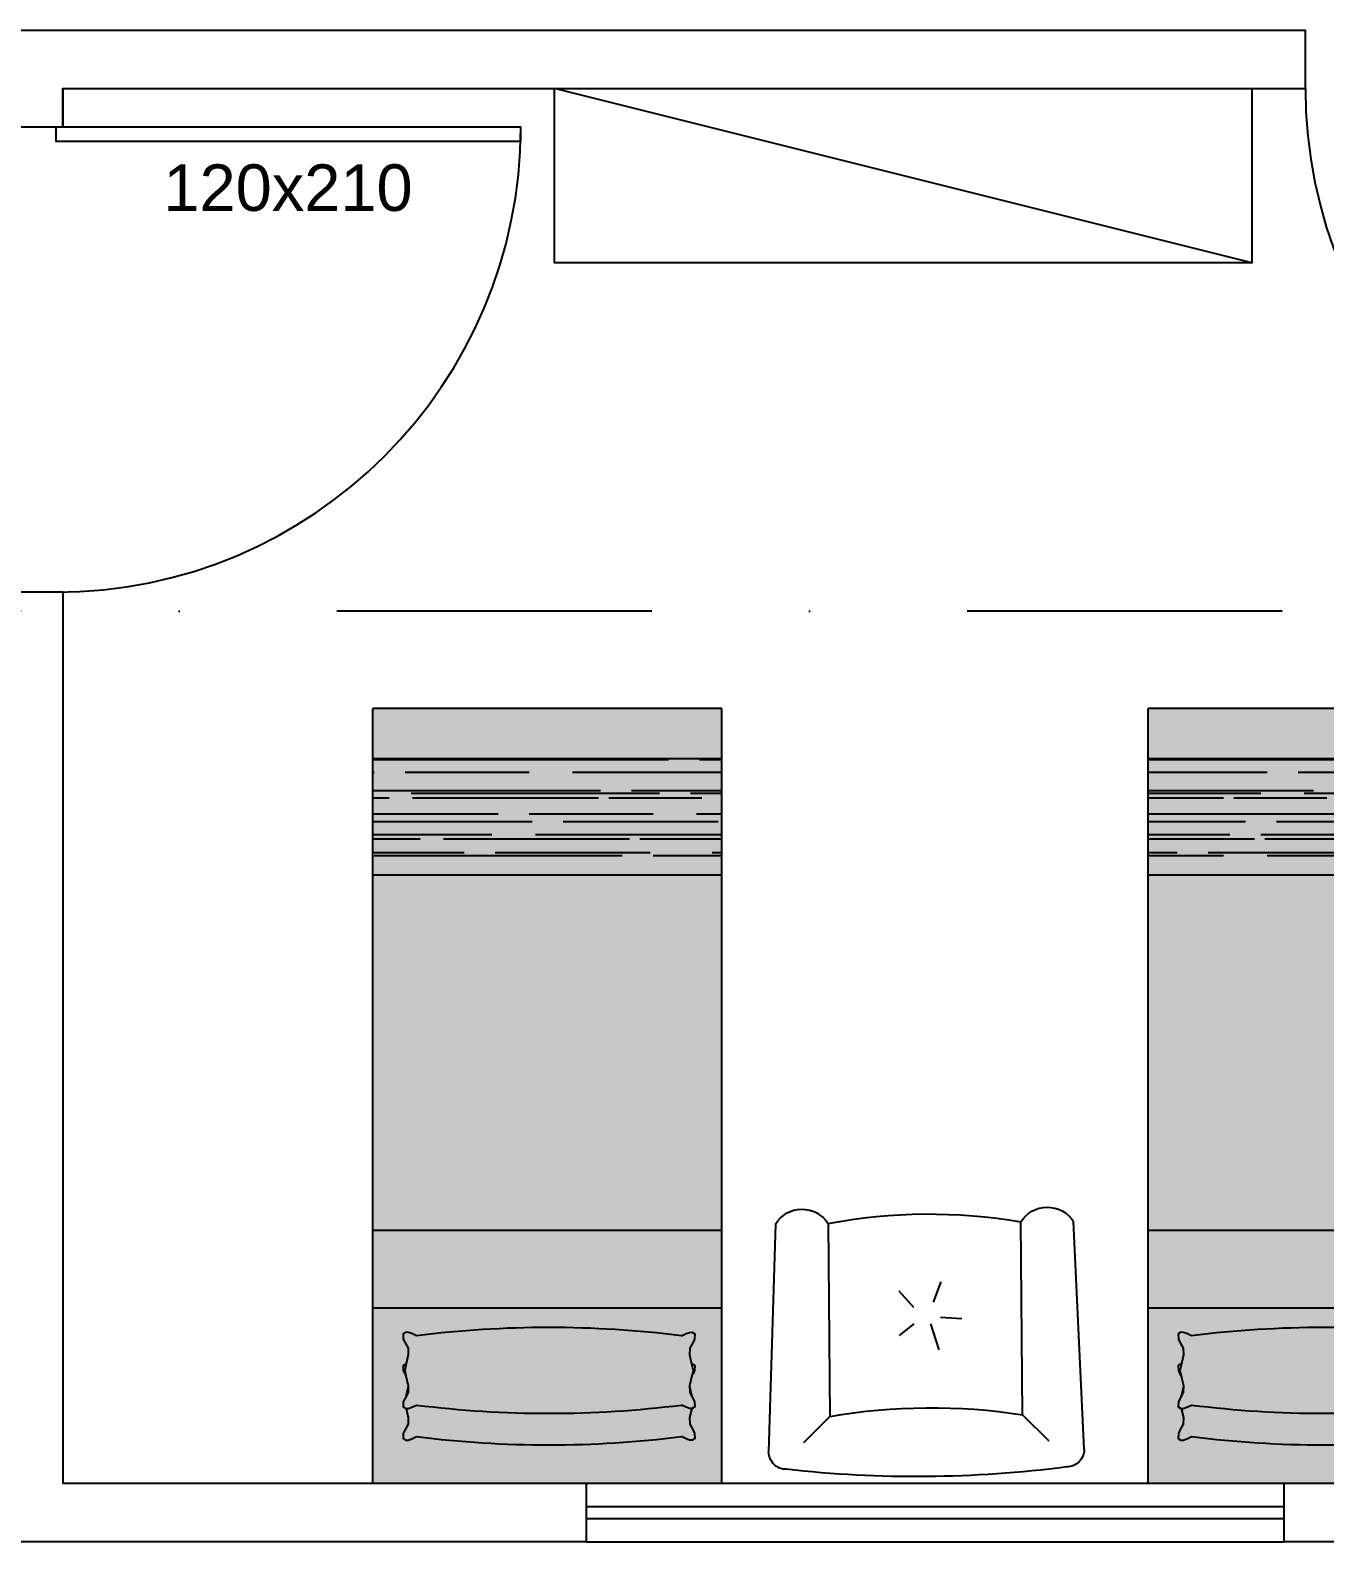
# Model space of a CAD drawing. Header units: centimetres. Extents: x 0 to 1084401, y -139216 to 99734.
# Drawn here: x 904198.6 to 904532.6, y 11551.6 to 11941.6 of the extents above; entities that cross this region are included whole.
import ezdxf
from ezdxf.enums import TextEntityAlignment as Align

# ---------------------------------------------------------------- set-up
doc = ezdxf.new("R2010")
doc.units = ezdxf.units.CM
doc.header["$LTSCALE"] = 4
doc.linetypes.add('DASHDOT', pattern=[25.4, 12.7, -6.35, 0, -6.35])
for name, color, linetype in [('0.2', 2, 'Continuous'), ('0.6', 6, 'Continuous'), ('02-CONT', 2, 'Continuous'), ('AIT-LAY-HTC', 254, 'Continuous'), ('AIT-LAY-MOB', 2, 'Continuous'), ('B-CORTE', 4, 'DASHDOT')]:
    doc.layers.add(name, color=color, linetype=linetype)
doc.styles.add('2mm 1-50', font='arial.ttf', dxfattribs={"height": 0.1})

# ---------------------------------------------------------------- blocks, each defined once
blk = doc.blocks.new('1_00e')
blk.add_lwpolyline([(-28.40539012428269, -52.25289090163764), (-25.40539012428269, -52.25289090163764), (-25.40539012428269, 47.74710909836236), (-28.40539012428269, 47.74710909836236)], close=True)
at = {"color": 1}
blk.add_arc((-28.40539012428326, -52.25289090163764), 100, 0, 90, dxfattribs=at)
blk = doc.blocks.new('CAMA-SOLTEIRO')
h = blk.add_hatch()
h.set_pattern_fill('AR-RROOF', color=256, scale=0.08, style=0)
h.set_pattern_definition([(0, (-259.2971654992087, -62.25848343646964), (0.176, 0.08), [1.2, -0.16, 0.4, -0.08]), (0, (-259.1907654992087, -62.21848343646964), (-0.08, 0.1064), [0.24, -0.0264, 0.48, -0.06]), (0, (-259.2571654992087, -62.19048343646964), (0.416, 0.0536), [0.64, -0.112, 0.32, -0.08])])
h.paths.add_polyline_path([(0.4499999999999886, -1.569999999997059), (-0.4500000000000455, -1.569999999997044), (-0.4500000000000455, -1.869999999999941), (0.4499999999999886, -1.869999999999969)])
at = {"layer": 'AIT-LAY-HTC'}
h = blk.add_hatch(color=254, dxfattribs=at)
h.paths.add_polyline_path([(0.4499999999999886, -0.6535763996212509), (-0.4499999999999886, -0.6535763996212509), (-0.4499999999999886, -1.569999999997044), (0.4499999999999886, -1.569999999997044)])
h.paths.add_polyline_path([(0.4499999999999886, -2.131628207280301e-14), (-0.4499999999999886, -7.105427357601002e-15), (-0.4500000000000455, -0.4535763996212623), (0.4499999999999886, -0.4535763996212623)])
h.paths.add_polyline_path([(0.3716982436171747, -0.373121244349754), (0.3723867664295994, -0.3861706267807321), (0.3655536251368972, -0.390699628518469), (0.3589239480322135, -0.390246726289142), (0.3496964401738865, -0.3873305654911334), (0.3375292817262334, -0.3814624037465322, -0.06240135273612517), (-0.3458491167673401, -0.3814624037465322), (-0.3580162752151068, -0.3873305654911476), (-0.3672437830732633, -0.3902467262891278), (-0.3738734601780038, -0.3906996285184547), (-0.3807066014707061, -0.3861706267807179), (-0.3800180786582814, -0.3731212443497398), (-0.3760551388454587, -0.3650755000255188), (-0.3677125645626802, -0.3491925823837292), (-0.367078841438115, -0.3321323483973302), (-0.3724699016728437, -0.3091402599489683), (-0.3738734601780038, -0.3092361431671051), (-0.3807066014707061, -0.3047071414293683), (-0.3800180786582814, -0.2916577589983902), (-0.3760551388454587, -0.2836120146741834), (-0.3731809529210182, -0.2781400276378534), (-0.3671426902825488, -0.2523877149917055), (-0.3671057082908646, -0.2513921359974702), (-0.3671426902825488, -0.2503965570033344), (-0.373180952921075, -0.2246442443571155), (-0.3760551388455156, -0.2191722573209276), (-0.3800180786582814, -0.2111265129965787), (-0.3807066014707061, -0.1980771305656006), (-0.3738734601780038, -0.1935481288278922), (-0.3724699016728437, -0.1936440120460148), (-0.367078841438115, -0.1706519235976387), (-0.3677125645626802, -0.1535916896112397), (-0.3760551388455156, -0.1377087719694785), (-0.3800180786582814, -0.1296630276452575), (-0.3807066014707061, -0.116613645214251), (-0.3738734601780038, -0.1120846434765284), (-0.3672437830733202, -0.1125375457058411), (-0.3580162752149931, -0.1154537065038497), (-0.3458491167673401, -0.1213218682484509, -0.06240135273612597), (0.3375292817262334, -0.1213218682484509), (0.3496964401739433, -0.1154537065038497), (0.3589239480322135, -0.1125375457058553), (0.3655536251368972, -0.1120846434765284), (0.3723867664295994, -0.1166136452142652), (0.3716982436171747, -0.1296630276452575), (0.3677353038042952, -0.1377087719695922), (0.3593927295215735, -0.1535916896112681), (0.3587590063970083, -0.1706519235976671), (0.364150066631737, -0.193644012046029), (0.3655536251368972, -0.193548128827878), (0.3723867664295994, -0.1980771305656006), (0.3716982436171747, -0.2111265129965929), (0.3677353038042384, -0.2191722573211123), (0.3648611178799115, -0.2246442443571297), (0.3588228552414421, -0.250396557003306), (0.358785873249758, -0.251392135997456), (0.3588228552414421, -0.2523877149917482), (0.3648611178799115, -0.2781400276378392), (0.3677353038042952, -0.2836120146742545), (0.3716982436171747, -0.2916577589984044), (0.3723867664295994, -0.3047071414293683), (0.3655536251368972, -0.3092361431670909), (0.364150066631737, -0.3091402599489825), (0.3587590063970083, -0.3321323483973586), (0.3593927295215735, -0.3491925823837292), (0.3677353038044657, -0.3650755000253483)], flags=16)
h.paths.add_polyline_path([(-0.4500000000000455, -1.869999999999926), (-0.4499999999999886, -1.99999999999995), (0.4499999999999886, -1.99999999999995), (0.4499999999999886, -1.869999999999969)])
h = blk.add_hatch(color=252, dxfattribs=at)
edge = h.paths.add_edge_path()
edge.add_line((0.3677353038042384, -0.1377087719696206), (0.3716982436171179, -0.1296630276452433))
edge.add_line((0.3716982436171747, -0.1296630276452433), (0.3723867664295994, -0.1166136452142652))
edge.add_line((0.3723867664295994, -0.1166136452142652), (0.3655536251368972, -0.1120846434765284))
edge.add_line((0.3655536251368972, -0.1120846434765284), (0.3589239480322135, -0.1125375457058411))
edge.add_line((0.3589239480322135, -0.1125375457058553), (0.3496964401739433, -0.1154537065038497))
edge.add_line((0.3496964401739433, -0.1154537065038355), (0.3375292817262334, -0.1213218682484509))
edge.add_ellipse((-0.004159917520553336, -2.848495806804841), major_axis=(1.943480023054445, 1.943480023054444), ratio=0.9999999999999957, start_angle=37.85859147788927, end_angle=52.14140852211052)
edge.add_line((-0.3458491167673401, -0.1213218682484651), (-0.35801627521505, -0.1154537065038497))
edge.add_line((-0.35801627521505, -0.1154537065038497), (-0.3672437830732633, -0.1125375457058553))
edge.add_line((-0.3672437830733202, -0.1125375457058553), (-0.3738734601780607, -0.1120846434765284))
edge.add_line((-0.3738734601780607, -0.1120846434765426), (-0.380706601470763, -0.116613645214251))
edge.add_line((-0.3807066014707061, -0.116613645214251), (-0.3800180786582814, -0.1296630276452433))
edge.add_line((-0.3800180786582814, -0.1296630276452433), (-0.3760551388454587, -0.1377087719697059))
edge.add_line((-0.3760551388454019, -0.1377087719697201), (-0.3677125645626802, -0.1535916896112681))
edge.add_line((-0.3677125645626802, -0.1535916896112681), (-0.367078841438115, -0.1706519235976671))
edge.add_line((-0.367078841438115, -0.1706519235976671), (-0.3724699016728437, -0.1936440120460148))
edge.add_line((-0.3724699016728437, -0.1936440120460148), (-0.3672437830733202, -0.1940010310572049))
edge.add_line((-0.3672437830733202, -0.1940010310572049), (-0.35801627521505, -0.1969171918551993))
edge.add_line((-0.35801627521505, -0.1969171918551993), (-0.3458491167673401, -0.2027853535998148))
edge.add_ellipse((-0.004159917520553336, -2.929959292156191), major_axis=(1.943480023054446, 1.943480023054447), ratio=0.9999999999999976, start_angle=37.85859147788932, end_angle=52.14140852211062, ccw=False)
edge.add_line((0.3375292817262334, -0.2027853535998148), (0.3496964401739433, -0.1969171918551851))
edge.add_line((0.3496964401739433, -0.1969171918551709), (0.3589239480322703, -0.1940010310572049))
edge.add_line((0.3589239480322135, -0.1940010310572049), (0.364150066631737, -0.193644012046029))
edge.add_line((0.364150066631737, -0.193644012046029), (0.3587590063970083, -0.1706519235976671))
edge.add_line((0.3587590063970083, -0.1706519235976671), (0.3593927295215735, -0.1535916896112681))
edge.add_line((0.3593927295215735, -0.1535916896112681), (0.3677353038042952, -0.1377087719696206))
edge = h.paths.add_edge_path()
edge.add_line((0.3585894172769599, -0.2513921359974987), (0.3588228552414421, -0.250396557003306))
edge.add_line((0.3588228552414421, -0.250396557003306), (0.3593927295215735, -0.2350551749626035))
edge.add_line((0.3593927295215735, -0.2350551749626035), (0.367735303804352, -0.2191722573207713))
edge.add_line((0.367735303804352, -0.2191722573207713), (0.3716982436171747, -0.2111265129966071))
edge.add_line((0.3716982436171747, -0.2111265129966071), (0.3723867664295994, -0.198077130565629))
edge.add_line((0.3723867664295994, -0.198077130565629), (0.3655536251368972, -0.1935481288278922))
edge.add_line((0.3655536251368972, -0.193548128827878), (0.3589239480322135, -0.1940010310571907))
edge.add_line((0.3589239480322135, -0.1940010310572049), (0.3496964401739433, -0.1969171918551993))
edge.add_line((0.3496964401739433, -0.1969171918551993), (0.3375292817262334, -0.2027853535998148))
edge.add_ellipse((-0.004159917520553336, -2.929959292156191), major_axis=(1.94348002305446, 1.94348002305446), ratio=0.9999999999999964, start_angle=37.85859147788919, end_angle=52.14140852211058)
edge.add_line((-0.3458491167673401, -0.2027853535998148), (-0.3580162752149931, -0.1969171918552135))
edge.add_line((-0.3580162752149931, -0.1969171918552135), (-0.3672437830733202, -0.1940010310571907))
edge.add_line((-0.3672437830733202, -0.1940010310571907), (-0.3738734601780038, -0.1935481288278638))
edge.add_line((-0.3738734601780038, -0.193548128827878), (-0.3807066014707061, -0.1980771305656006))
edge.add_line((-0.3807066014707061, -0.1980771305656006), (-0.3800180786582814, -0.2111265129965929))
edge.add_line((-0.3800180786582814, -0.2111265129965929), (-0.376055138845345, -0.2191722573210413))
edge.add_line((-0.376055138845345, -0.2191722573210413), (-0.3677125645626802, -0.2350551749625893))
edge.add_line((-0.3677125645626802, -0.2350551749626035), (-0.3671426902825488, -0.250396557003306))
edge.add_line((-0.3671426902825488, -0.2503965570032918), (-0.3669092523180666, -0.2513921359974702))
edge.add_line((-0.3669092523180666, -0.2513921359974702), (-0.3732120659238944, -0.278272720073609))
edge.add_line((-0.3732120659238944, -0.278272720073609), (-0.3759659441697067, -0.2921238786731593))
edge.add_line((-0.3759659441697067, -0.2921238786731593), (-0.3732120659238944, -0.3059750372728232))
edge.add_line((-0.3732120659238944, -0.3059750372728232), (-0.367078841438115, -0.3321323483973302))
edge.add_line((-0.367078841438115, -0.3321323483973302), (-0.3677125645626802, -0.3491925823837292))
edge.add_line((-0.3677125645626802, -0.3491925823837292), (-0.3760551388454587, -0.3650755000255756))
edge.add_line((-0.3760551388454587, -0.3650755000255756), (-0.3800180786582814, -0.3731212443497398))
edge.add_line((-0.3800180786582814, -0.3731212443497398), (-0.3807066014707061, -0.3861706267807179))
edge.add_line((-0.3807066014707061, -0.3861706267807179), (-0.3738734601780607, -0.3906996285184547))
edge.add_line((-0.3738734601780607, -0.390699628518469), (-0.3672437830733202, -0.390246726289142))
edge.add_line((-0.3672437830733202, -0.3902467262891278), (-0.35801627521505, -0.3873305654911192))
edge.add_line((-0.3580162752149931, -0.3873305654911192), (-0.3458491167673401, -0.381462403746518))
edge.add_ellipse((-0.004159917520553336, 2.345711534809816), major_axis=(1.943480023054408, 1.943480023054407), ratio=0.9999999999999963, start_angle=217.8585914778892, end_angle=232.1414085221106)
edge.add_line((0.3375292817262334, -0.3814624037465322), (0.3496964401739433, -0.3873305654911476))
edge.add_line((0.3496964401739433, -0.3873305654911476), (0.3589239480321567, -0.390246726289142))
edge.add_line((0.3589239480321567, -0.390246726289142), (0.3655536251368403, -0.3906996285184832))
edge.add_line((0.3655536251368972, -0.390699628518469), (0.3723867664295994, -0.3861706267807321))
edge.add_line((0.3723867664295994, -0.3861706267807321), (0.3716982436171747, -0.373121244349754))
edge.add_line((0.3716982436171747, -0.3731212443497398), (0.3677353038042384, -0.3650755000254762))
edge.add_line((0.3677353038042384, -0.3650755000254762), (0.3593927295215735, -0.3491925823837292))
edge.add_line((0.3593927295215735, -0.3491925823837292), (0.3587590063970083, -0.3321323483973302))
edge.add_line((0.3587590063970083, -0.3321323483973444), (0.3648922308827878, -0.3059750372727663))
edge.add_line((0.3648922308827878, -0.3059750372727521), (0.3676461091286001, -0.2921238786731735))
edge.add_line((0.3676461091286001, -0.2921238786731735), (0.3648922308827878, -0.2782727200736659))
edge.add_line((0.3648922308827878, -0.2782727200736659), (0.3585894172769599, -0.2513921359974987))
for points in [[(0.4499999999999886, -0.6535763996212509), (0.4499999999999886, -0.4535763996212623), (-0.4499999999999886, -0.4535763996212623), (-0.4499999999999886, -0.6535763996212509)], [(-0.4499999999999886, -1.569999999997044), (0.4499999999999886, -1.569999999997044), (0.4499999999999886, -1.869999999999955), (-0.4499999999999886, -1.869999999999955)]]:
    blk.add_hatch(color=252, dxfattribs=at).paths.add_polyline_path(points)
for p, q in [((-0.4500000000000455, 7.105427357601002e-15), (0.4499999999999886, -7.105427357601002e-15)), ((-0.4500000000000455, 7.105427357601002e-15), (-0.4499999999999886, -1.99999999999995)), ((0.4499999999999886, -7.105427357601002e-15), (0.4499999999999886, -1.99999999999995)), ((0.4499999999999886, -0.05000000000000426), (0.4499999999999886, -1.949999999999953)), ((0.4499999999999886, -0.4535763996212623), (-0.4499999999999886, -0.4535763996212623)), ((0.4499999999999886, -0.6535763996212509), (-0.4499999999999886, -0.6535763996212509)), ((-0.4499999999999886, -1.569999999997044), (0.4499999999999886, -1.569999999997044)), ((-0.4499999999999886, -1.869999999999941), (0.4499999999999886, -1.869999999999955)), ((-0.4499999999999886, -1.99999999999995), (0.4499999999999886, -1.99999999999995))]:
    blk.add_line(p, q)
for points in [[(-0.3724699016728437, -0.1936440120460148), (-0.367078841438115, -0.1706519235976529), (-0.3677125645626802, -0.1535916896112539), (-0.3760551388454587, -0.1377087719695353), (-0.3800180786582814, -0.1296630276452433), (-0.3807066014707061, -0.1166136452142652), (-0.3738734601780038, -0.1120846434765284), (-0.3672437830733202, -0.1125375457058553), (-0.35801627521505, -0.1154537065038497), (-0.3458491167673401, -0.1213218682484651)], [(0.364150066631737, -0.1936440120460148), (0.3587590063970083, -0.1706519235976671), (0.3593927295215735, -0.1535916896112539), (0.3677353038042952, -0.1377087719695496), (0.3716982436171747, -0.1296630276452575), (0.3723867664295994, -0.1166136452142652), (0.3655536251368972, -0.1120846434765284), (0.3589239480322135, -0.1125375457058553), (0.3496964401739433, -0.1154537065038497), (0.3375292817262334, -0.1213218682484651)], [(-0.3458491167673401, -0.3814624037465322), (-0.35801627521505, -0.3873305654911476), (-0.3672437830733202, -0.3902467262891278), (-0.3738734601780038, -0.3906996285184547), (-0.3807066014707061, -0.3861706267807179), (-0.3800180786582814, -0.3731212443497398), (-0.3760551388454587, -0.3650755000254478), (-0.3677125645626802, -0.3491925823837292), (-0.367078841438115, -0.3321323483973302), (-0.3732120659238944, -0.3059750372727663), (-0.3759659441697067, -0.2921238786731593), (-0.3732120659238944, -0.2782727200735664), (-0.367078841438115, -0.2521154089490025), (-0.3677125645626802, -0.2350551749626035), (-0.3760551388454587, -0.219172257320885), (-0.3800180786582814, -0.2111265129965929), (-0.3807066014707061, -0.1980771305656148), (-0.3738734601780038, -0.193548128827878), (-0.3672437830733202, -0.1940010310572049), (-0.35801627521505, -0.1969171918551993), (-0.3458491167673401, -0.2027853535998148)], [(0.3375292817262334, -0.3814624037465322), (0.3496964401739433, -0.3873305654911476), (0.3589239480322135, -0.390246726289142), (0.3655536251368972, -0.390699628518469), (0.3723867664295994, -0.3861706267807321), (0.3716982436171747, -0.373121244349754), (0.3677353038042952, -0.365075500025462), (0.3593927295215735, -0.3491925823837434), (0.3587590063970083, -0.3321323483973444), (0.3648922308827878, -0.3059750372727805), (0.3676461091286001, -0.2921238786731735), (0.3648922308827878, -0.2782727200735806), (0.3587590063970083, -0.2521154089490167), (0.3593927295215735, -0.2350551749626035), (0.3677353038042952, -0.219172257320885), (0.3716982436171747, -0.2111265129966071), (0.3723867664295994, -0.1980771305656148), (0.3655536251368972, -0.193548128827878), (0.3589239480322135, -0.1940010310572049), (0.3496964401739433, -0.1969171918551993), (0.3375292817262334, -0.2027853535998148)], [(-0.3671426902825488, -0.2523877149916771), (-0.367078841438115, -0.2506688630459806), (-0.373180952921075, -0.2246442443571155)], [(0.3588228552414421, -0.2523877149916913), (0.3587590063970083, -0.2506688630459948), (0.3648611178799115, -0.2246442443571155)], [(-0.3724699016728437, -0.3091402599489825), (-0.3738734601780038, -0.3092361431671051), (-0.3807066014707061, -0.3047071414293683), (-0.3800180786582814, -0.2916577589983902), (-0.3760551388454587, -0.2836120146740981), (-0.373180952921075, -0.2781400276378818)], [(0.364150066631737, -0.3091402599489825), (0.3655536251368972, -0.3092361431671051), (0.3723867664295994, -0.3047071414293825), (0.3716982436171747, -0.2916577589983902), (0.3677353038042952, -0.2836120146740981), (0.3648611178799115, -0.2781400276378818)]]:
    blk.add_lwpolyline(points)
for centre, radius, start, end in [((-0.004159917520553336, -2.848495806804841), 2.748495806804713, 82.85859147788834, 97.14140852211166), ((-0.004159917520553336, -2.929959292156191), 2.748495806804713, 82.85859147788834, 97.14140852211166), ((-0.004159917520553336, 2.345711534809816), 2.748495806804664, 262.8585914778884, 277.1414085221116)]:
    blk.add_arc(centre, radius, start, end)
blk = doc.blocks.new('Poltrona08')
for p, q in [((-49.37355434940944, -15.72616752609145), (-49.37355434940944, 39.27383247390898)), ((5.626445650590281, 39.27383247390898), (5.626445650590281, -15.72616752609145)), ((-20.37521952551106, 13.07900181849368), (-18.02898095166735, 20.58190801911918)), ((-29.2909328934294, 16.36152345113095), (-25.06770044392762, 13.07900181849368)), ((-17.55973248275292, 11.20327594779246), (-11.45950615759236, 11.67220877437826)), ((-25.06770044392762, 8.389687141740989), (-29.2909328934294, 3.700372464987946)), ((-19.43672258768149, 6.982894097625572), (-17.27983121032299, 1.207633293280477))]:
    blk.add_line(p, q)
for points in [[(-64.37355434940893, -15.72616752609145), (-66.8735543494095, 49.27383247390912)], [(23.12644565059071, 49.27383247390912), (20.62644565059085, -15.72616752609145)], [(-49.37355434940943, 39.27383247390898), (-56.87355434940936, 46.77383247390891)], [(5.626445650590281, 39.27383247390898), (13.12644565059021, 46.77383247390891)]]:
    blk.add_lwpolyline(points)
for centre, radius, start, end in [((-21.87355434940922, -276.1504985630796), 332.8366544436498, 83.0975626029274, 96.90243739707266), ((-61.87355434940979, 49.27383247390912), 4.999999999999893, 89.99999999999795, 179.9999999999999), ((18.12644565059099, 49.27383247390912), 4.999999999999893, 0, 90.00000000000203), ((-21.87355434940922, 208.7364681285423), 171.6794538755731, 260.782525588539, 279.2174744114608), ((-56.87355434940866, -11.05950085942512), 8.833333333333096, 211.8907918018441, 328.1092081981547), ((-21.87355434940887, 134.2738324739405), 152.5000000000315, 259.6111421845325, 280.3888578154674), ((13.12644565059056, -11.05950085942476), 8.833333333333284, 211.8907918018461, 328.1092081981539)]:
    blk.add_arc(centre, radius, start, end)

msp = doc.modelspace()

# ---------------------------------------------------------------- linework, layer by layer
at = {"layer": '0.2'}
for p, q in [((904513.815390323, 11881.55647321637), (904333.815390323, 11926.55647321637)), ((904522.0019350427, 11566.55647321635), (904342.0019350427, 11566.55647321635)), ((904522.0019350427, 11560.55647321635), (904342.0019350427, 11560.55647321635)), ((904342.0019350427, 11557.55647321635), (904522.0019350427, 11557.55647321635)), ((904342.0019350427, 11551.55647321635), (904522.0019350427, 11551.55647321635))]:
    msp.add_line(p, q, dxfattribs=at)
msp.add_lwpolyline([(904333.815390323, 11926.55647321637), (904513.815390323, 11926.55647321637), (904513.815390323, 11881.55647321637), (904333.815390323, 11881.55647321637)], close=True, dxfattribs=at)
at = {"layer": '0.6'}
for p, q in [((904527.6049626519, 11926.55647321635), (904527.6049626519, 11941.55647321635)), ((904207.0019350427, 11916.55647321635), (904192.0019350427, 11916.55647321635)), ((904207.0019350427, 11796.55647321635), (904192.0019350427, 11796.55647321635)), ((904342.0019350427, 11566.55647321635), (904342.0019350427, 11551.55647321635)), ((904522.0019350427, 11566.55647321635), (904522.0019350427, 11551.55647321635))]:
    msp.add_line(p, q, dxfattribs=at)
for points in [[(903977.0019350427, 11941.55647321635), (904217.0019350427, 11941.55647321635)], [(904217.0019350427, 11941.55647321635), (904527.6049626519, 11941.55647321635)], [(904647.6049626519, 11941.55647321635), (904672.0019350427, 11941.55647321635), (904672.0019350427, 11551.55647321635), (904522.0019350427, 11551.55647321635)], [(904207.0019350427, 11926.55647321635), (904207.0019350427, 11916.55647321635)], [(904207.0019350427, 11916.55647321635), (904207.0019350427, 11926.55647321635), (904217.0019350427, 11926.55647321635)], [(904217.0019350427, 11926.55647321635), (904527.6049626519, 11926.55647321635)], [(904647.6049626519, 11926.55647321635), (904657.0019350427, 11926.55647321635), (904657.0019350427, 11566.55647321635), (904522.0019350427, 11566.55647321635)], [(904207.0019350427, 11796.55647321635), (904207.0019350427, 11566.55647321635)], [(904342.0019350427, 11566.55647321635), (904207.0019350427, 11566.55647321635)], [(904207.0019350427, 11551.55647321635), (904137.0019350427, 11551.55647321635)], [(904342.0019350427, 11551.55647321635), (904192.0019350427, 11551.55647321635)]]:
    msp.add_lwpolyline(points, dxfattribs=at)
at = {"layer": 'B-CORTE', "ltscale": 1.6}
msp.add_line((913793.2125947423, 11791.69509158889), (900484.8674224017, 11791.69509158889), dxfattribs=at)

# ---------------------------------------------------------------- block references
at = {"layer": '0.2', "xscale": -0.904434194830291, "yscale": 0.904434194830291, "zscale": 0.904434194830291, "rotation": 180.4861929394355}
msp.add_blockref('Poltrona08', (904449.2094590149, 11619.81099622546), dxfattribs=at)
at = {"layer": '02-CONT', "xscale": 1.2, "yscale": 1.2, "zscale": 1.2}
for p, rotation in [((904613.5184945026, 11863.85300413439), 180), ((904267.8472874443, 11882.45561838149), 270)]:
    msp.add_blockref('1_00e', p, dxfattribs=dict(at, rotation=rotation))
at = {"layer": 'AIT-LAY-MOB', "ltscale": 3, "xscale": 99.99999651281604, "yscale": 99.99999651281604, "zscale": 99.99999651281604, "rotation": 179.999964036215}
for p in [(904332.001930335, 11566.55644497048), (904532.001936612, 11566.55650146226)]:
    msp.add_blockref('CAMA-SOLTEIRO', p, dxfattribs=at)

# ---------------------------------------------------------------- texts
at = {"layer": '02-CONT', "style": '2mm 1-50'}
msp.add_text('120x210', height=12, dxfattribs=at).set_placement((904265.0898062066, 11900.94208653063), align=Align.MIDDLE_CENTER)

doc.saveas('drawing.dxf')
